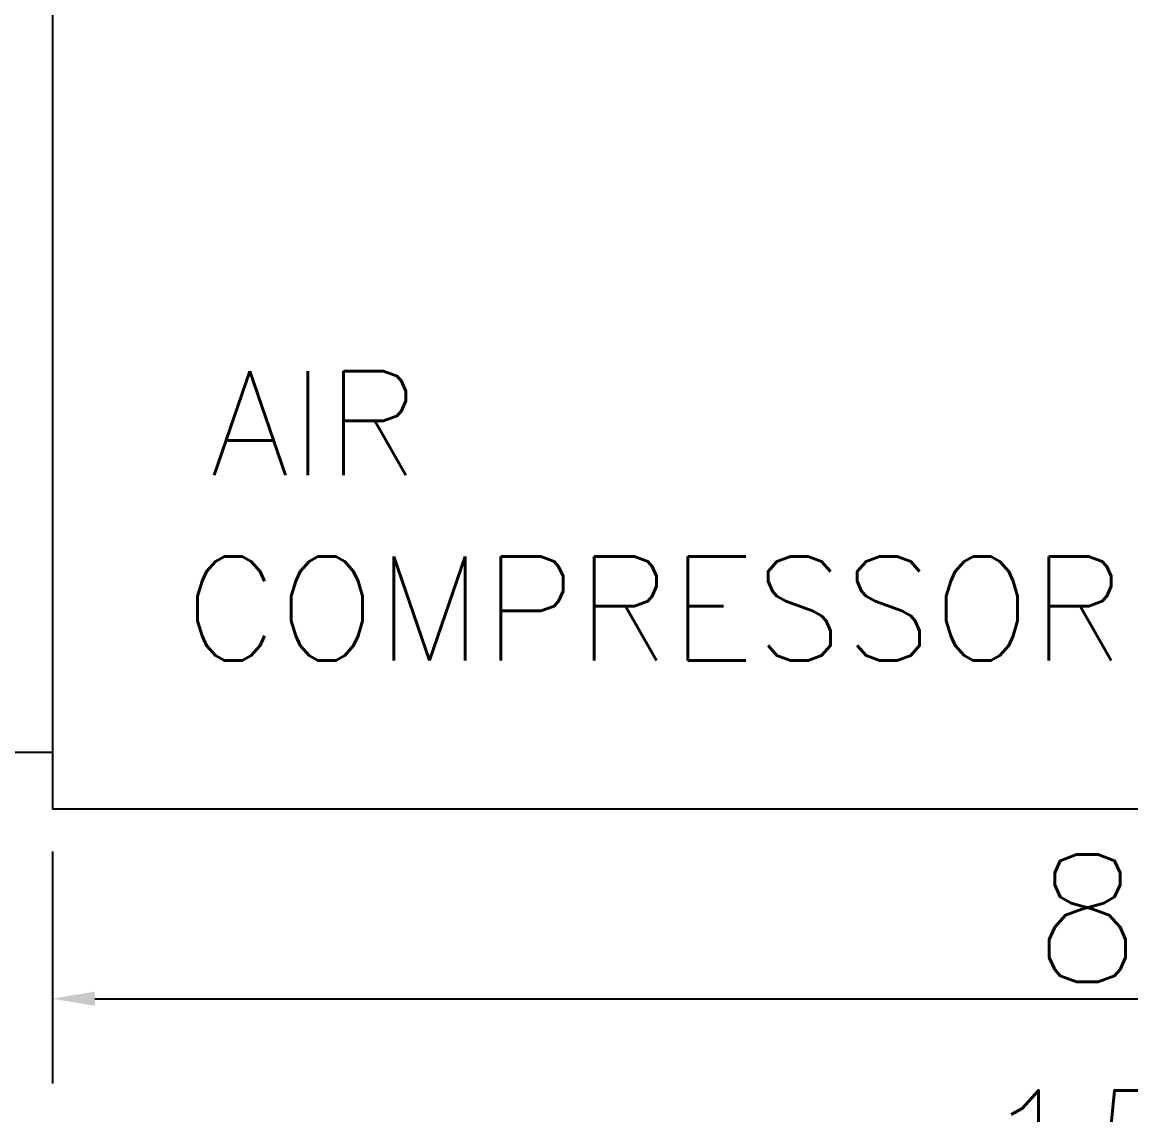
# Model space of a CAD drawing. Header units: millimetres. Extents: x 10462777 to 22643323, y 453826 to 1389191.
# Drawn here: x 11494978.5 to 11495371.1, y 612826.5 to 613213.3 of the extents above; entities that cross this region are included whole.
import ezdxf
from ezdxf import colors
from ezdxf.entities.mleader import LeaderData, LeaderLine
from ezdxf.math import Vec2, Vec3

# ---------------------------------------------------------------- set-up
doc = ezdxf.new("R2010")
doc.units = ezdxf.units.MM
doc.header["$LTSCALE"] = 200
doc.header["$MEASUREMENT"] = 0
doc.header["$PDMODE"] = 35
doc.header["$PDSIZE"] = -5
doc.layers.get('0').update_dxf_attribs({"linetype": 'CONTINUOUS'})
doc.layers.get('DEFPOINTS').update_dxf_attribs({"linetype": 'CONTINUOUS'})
doc.styles.add('ROMANS', font='txt.shx ', dxfattribs={"bigfont": ' whgtxt.shx'})
doc.styles.get("Standard").update_dxf_attribs({"font": 'SYMBOL'})
doc.dimstyles.new('STD', dxfattribs={"dimscale": 30, "dimtxt": 1.5, "dimasz": 0.5, "dimexe": 1, "dimexo": 0.5, "dimgap": 0.2, "dimtad": 1, "dimdec": 0, "dimzin": 12, "dimdsep": 46, "dimtxsty": 'ROMANS', "dimcen": 1, "dimclrd": 1, "dimclre": 1, "dimclrt": 256, "dimadec": 0, "dimazin": 3, "dimtfac": 1, "dimtdec": 0, "dimtmove": 1, "dimatfit": 3, "dimfxl": 1, "dimtolj": 2, "dimtzin": 0, "dimarcsym": 0})

# ---------------------------------------------------------------- blocks, each defined once
blk = doc.blocks.new('*D304')
at = {"color": 1, "lineweight": -2, "ltscale": 100, "transparency": 16777216}
for p, q in [((11494989.29, 612919.73), (11494989.29, 612837.63)), ((11495799.29, 612919.73), (11495799.29, 612837.63)), ((11495004.29, 612867.63), (11495784.29, 612867.63))]:
    blk.add_line(p, q, dxfattribs=at)
at = {"color": 1, "ltscale": 100, "transparency": 16777216}
for points in [[(11495004.29, 612870.13), (11495004.29, 612865.13), (11494989.29, 612867.63)], [(11495784.29, 612870.13), (11495784.29, 612865.13), (11495799.29, 612867.63)]]:
    blk.add_solid(points, dxfattribs=at)
at = {"layer": 'DEFPOINTS', "color": 0, "ltscale": 100, "transparency": 16777216}
for p in [(11494989.29, 612934.73), (11495799.29, 612934.73), (11495799.29, 612867.63)]:
    blk.add_point(p, dxfattribs=at)
at = {"ltscale": 100, "transparency": 16777216, "insert": (11495394.29, 612896.13), "char_height": 45, "attachment_point": 5, "style": 'ROMANS'}
blk.add_mtext('\\A2;810', dxfattribs=at)
blk = doc.blocks.new('*D309')
at = {"color": 1, "lineweight": -2, "ltscale": 100, "transparency": 16777216}
for p, q in [((11494627.79, 613139.73), (11494627.79, 612754.15)), ((11496160.79, 613139.73), (11496160.79, 612754.15)), ((11494642.79, 612784.15), (11496145.79, 612784.15))]:
    blk.add_line(p, q, dxfattribs=at)
at = {"color": 1, "ltscale": 100, "transparency": 16777216}
for points in [[(11494642.79, 612786.65), (11494642.79, 612781.65), (11494627.79, 612784.15)], [(11496145.79, 612786.65), (11496145.79, 612781.65), (11496160.79, 612784.15)]]:
    blk.add_solid(points, dxfattribs=at)
at = {"layer": 'DEFPOINTS', "color": 0, "ltscale": 100, "transparency": 16777216}
for p in [(11494627.79, 613154.73), (11496160.79, 613154.73), (11496160.79, 612784.15)]:
    blk.add_point(p, dxfattribs=at)
at = {"ltscale": 100, "transparency": 16777216, "insert": (11495394.29, 612812.65), "char_height": 45, "attachment_point": 5, "style": 'ROMANS'}
blk.add_mtext('\\A2;1533', dxfattribs=at)

msp = doc.modelspace()

# ---------------------------------------------------------------- linework, layer by layer
at = {"ltscale": 100}
for p, q in [((11494989.2949, 613524.73366), (11494989.2949, 612934.73366)), ((11494989.2949, 612954.73366), (11494827.7949, 612954.73366)), ((11495799.2949, 612934.73366), (11494989.2949, 612934.73366))]:
    msp.add_line(p, q, dxfattribs=at)

# ---------------------------------------------------------------- texts
at = {"style": 'ROMANS'}
for s, height, p in [('AIR ', 36.818578, (11495044.99435, 613052.9575)), ('COMPRESSOR ', 36.8185777, (11495035.93603, 612987.35421))]:
    msp.add_text(s, height=height, dxfattribs=at).set_placement(p)

# ---------------------------------------------------------------- dimensions: what is measured, and where the dimension line sits
at = {"ltscale": 100}
for base, p1, p2, picture, middle in [((11496160.7949, 612784.15064), (11494627.7949, 613154.73366), (11496160.7949, 613154.73366), '*D309', (11495394.2949, 612812.65064)), ((11495799.2949, 612867.6311), (11494989.2949, 612934.73366), (11495799.2949, 612934.73366), '*D304', (11495394.2949, 612896.1311))]:
    dim = msp.add_linear_dim(base=base, p1=p1, p2=p2, dimstyle='STD', dxfattribs=at)
    dim.commit()
    dim.dimension.update_dxf_attribs({"geometry": picture, "text_midpoint": middle})

# ---------------------------------------------------------------- leaders
at = {"color": 5, "ltscale": 100}
ml = msp.add_multileader_mtext('Standard', dxfattribs=at)
ml.set_content('{\\fGulim|b0|i0|c129|p50; 전원판넬 설치\\P1) 380V 3상 50A MCCB (콤프레서용)\\P2) 높이 : 지면기준 약 1~1.5m 정도}', color=5)
ml.set_leader_properties()
ml.build(insert=Vec2(0, 0))
ml.multileader.update_dxf_attribs({"text_right_attachment_type": 6, "dogleg_length": 1, "arrow_head_size": 40})
ctx = ml.context
ctx.base_point, ctx.char_height, ctx.arrow_head_size, ctx.plane_origin = Vec3(11494825.7949, 614419.82584), 60, 40, Vec3(11494246.6066, 612961.57363)
ctx.right_attachment = 6
notes = []
notes.append((ctx, [(0, (1, 1, 0), (11494667.04419, 614419.82584), (1, 0), 158.75071, [(0, [(11494284.49687, 612505.63063)], 0, [])])]))
ctx.mtext.insert, ctx.mtext.width, ctx.mtext.defined_height, ctx.mtext.flow_direction = Vec3(11494827.7949, 614454.10014), 1481.2626176, 460.58076, 5
for ctx, leaders in notes:
    for number, flags, end, landing, length, lines in leaders:
        leader = LeaderData()
        leader.index, (leader.has_last_leader_line, leader.has_dogleg_vector, leader.attachment_direction) = number, flags
        leader.last_leader_point, leader.dogleg_vector, leader.dogleg_length = Vec3(end), Vec3(landing), length
        for number, points, colour, breaks in lines:
            line = LeaderLine()
            line.index, line.vertices, line.color, line.breaks = number, Vec3.list(points), colors.encode_raw_color(colour), breaks
            leader.lines.append(line)
        ctx.leaders.append(leader)

doc.saveas('drawing.dxf')
